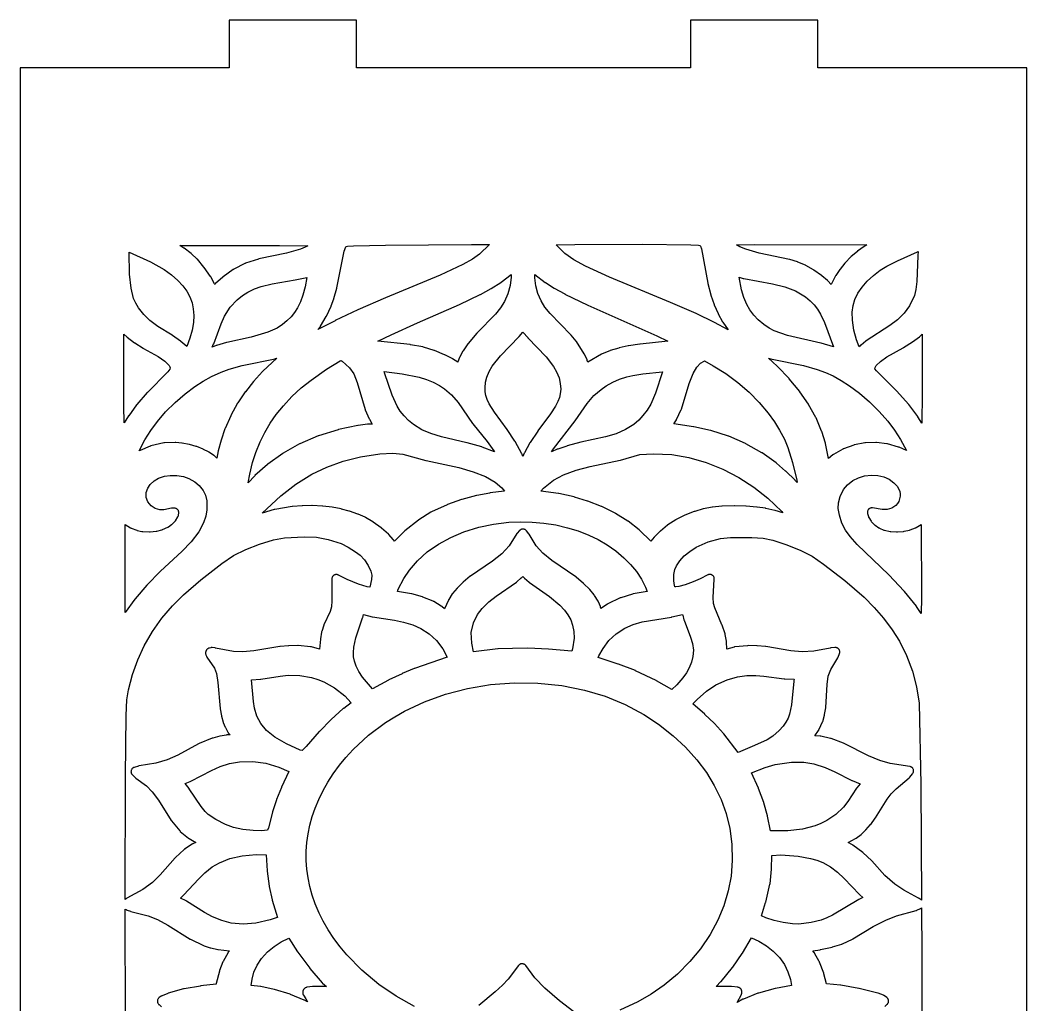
# Model space of a CAD drawing. Header units: millimetres. Extents: x 10 to 410, y 18 to 283.
# Drawn here: x 148 to 211.3, y 85.1 to 147 of the extents above; entities that cross this region are included whole.
import ezdxf

# ---------------------------------------------------------------- set-up
doc = ezdxf.new("R2010")
doc.units = ezdxf.units.MM
doc.layers.add('CUT', color=1, linetype='Continuous')

msp = doc.modelspace()

# ---------------------------------------------------------------- linework, layer by layer
at = {"layer": 'CUT'}
for points in [[(198.134, 147), (190.134, 147), (190.134, 144), (169.134, 144), (169.134, 147), (161.134, 147), (161.134, 144), (148, 144), (148, 24), (161.134, 24), (161.134, 21), (169.134, 21), (169.134, 24), (190.134, 24), (190.134, 21), (198.134, 21), (198.134, 24), (211.268, 24), (211.268, 144), (198.134, 144)], [(176.879, 132.31), (176.425, 131.989), (175.823, 131.648), (174.407, 130.99), (170.958, 129.553), (170.954, 129.551), (169.221, 128.798), (169.214, 128.794), (167.799, 128.127), (167.788, 128.122), (166.718, 127.561), (166.866, 127.767), (166.879, 127.787), (167.235, 128.387), (167.247, 128.409), (167.544, 129.031), (167.555, 129.055), (167.716, 129.493), (167.724, 129.518), (167.894, 130.166), (167.897, 130.18), (168.374, 132.484), (168.466, 132.756), (168.482, 132.774), (168.569, 132.797), (168.953, 132.828), (170.965, 132.873), (176.364, 132.916), (177.505, 132.904)], [(192.163, 128.032), (192.489, 127.553), (192.494, 127.546), (191.647, 128.004), (191.636, 128.009), (190.493, 128.565), (190.482, 128.57), (188.872, 129.273), (188.868, 129.275), (185.048, 130.866), (183.534, 131.554), (182.804, 131.955), (182.241, 132.351), (181.679, 132.877), (182.866, 132.903), (187.11, 132.921), (190.157, 132.887), (190.641, 132.863), (190.719, 132.84), (190.76, 132.803), (190.82, 132.643), (191.216, 130.481), (191.221, 130.461), (191.405, 129.752), (191.411, 129.732), (191.613, 129.14), (191.622, 129.118), (191.86, 128.578), (191.871, 128.555), (192.15, 128.053)], [(197.354, 131.605), (196.884, 131.804), (196.858, 131.813), (196.371, 131.964), (196.345, 131.971), (194.437, 132.37), (193.599, 132.608), (193.233, 132.759), (193.027, 132.877), (194.169, 132.898), (201.209, 132.885), (201.076, 132.808), (201.051, 132.792), (200.633, 132.492), (200.615, 132.477), (200.234, 132.153), (200.215, 132.135), (199.841, 131.753), (199.824, 131.733), (199.528, 131.365), (199.512, 131.343), (199.26, 130.959), (199.245, 130.933), (198.968, 130.396), (198.754, 130.619), (198.736, 130.637), (198.386, 130.94), (198.366, 130.956), (197.884, 131.304), (197.858, 131.32), (197.384, 131.59)], [(158.665, 129.618), (158.806, 129.234), (158.884, 128.872), (158.917, 128.449), (158.893, 128.001), (158.81, 127.527), (158.667, 127.025), (158.466, 126.499), (158.106, 126.819), (158.082, 126.838), (157.567, 127.201), (157.55, 127.212), (156.652, 127.754), (156.143, 128.139), (155.766, 128.507), (155.44, 128.934), (155.264, 129.232), (155.132, 129.525), (154.968, 130.159), (154.883, 131.047), (154.842, 132.431), (156.195, 131.813), (157.058, 131.331), (157.514, 130.998), (157.918, 130.647), (158.234, 130.305), (158.466, 129.985)], [(158.034, 132.844), (164.294, 132.838), (166.078, 132.815), (165.921, 132.731), (165.61, 132.607), (164.737, 132.365), (163.005, 132.001), (162.976, 131.994), (162.163, 131.729), (162.142, 131.721), (162.122, 131.712), (161.425, 131.355), (161.405, 131.344), (161.387, 131.331), (160.761, 130.87), (160.742, 130.855), (160.284, 130.452), (160.266, 130.435), (160.235, 130.403), (160.232, 130.41), (160.221, 130.433), (159.979, 130.868), (159.964, 130.892), (159.569, 131.464), (159.554, 131.484), (159.137, 131.985), (159.109, 132.013), (158.772, 132.319), (158.753, 132.334), (158.31, 132.67), (158.289, 132.684)], [(203.555, 128.587), (203.128, 128.177), (202.647, 127.817), (201.165, 126.848), (201.144, 126.833), (200.845, 126.594), (200.823, 126.575), (200.731, 126.485), (200.561, 126.91), (200.397, 127.532), (200.31, 128.16), (200.298, 128.658), (200.346, 129.086), (200.457, 129.452), (200.649, 129.842), (200.913, 130.233), (201.242, 130.614), (201.626, 130.971), (202.057, 131.295), (202.466, 131.542), (203.131, 131.874), (204.392, 132.457), (204.434, 132.473), (204.411, 132.213), (204.411, 132.199), (204.348, 130.589), (204.296, 130.073), (204.201, 129.696), (203.897, 129.057)], [(178.209, 130.523), (178.232, 130.539), (178.857, 131.03), (178.856, 130.855), (178.792, 130.327), (178.647, 129.8), (178.433, 129.332), (178.187, 128.939), (177.874, 128.54), (176.722, 127.35), (176.709, 127.336), (176.156, 126.682), (176.14, 126.661), (175.837, 126.229), (175.822, 126.204), (175.629, 125.856), (175.612, 125.819), (175.51, 125.548), (175.503, 125.527), (175.176, 125.734), (175.153, 125.748), (174.7, 125.977), (174.679, 125.987), (174.037, 126.248), (174.016, 126.256), (173.35, 126.465), (173.316, 126.473), (172.529, 126.616), (172.508, 126.619), (170.474, 126.829), (171.31, 127.24), (172.969, 127.99), (175.61, 129.132), (175.62, 129.137), (176.909, 129.759), (176.923, 129.766), (177.592, 130.135), (177.606, 130.143)], [(180.984, 128.971), (180.74, 129.362), (180.532, 129.83), (180.404, 130.322), (180.35, 130.819), (180.348, 131.03), (180.989, 130.528), (181.012, 130.512), (181.556, 130.17), (181.57, 130.162), (182.229, 129.799), (182.242, 129.792), (183.677, 129.101), (183.685, 129.098), (188.012, 127.177), (188.71, 126.835), (186.957, 126.649), (186.944, 126.647), (186.227, 126.536), (186.21, 126.533), (185.646, 126.41), (185.624, 126.404), (185.085, 126.24), (185.059, 126.231), (184.574, 126.03), (184.541, 126.013), (183.674, 125.512), (183.64, 125.623), (183.626, 125.659), (183.459, 126.016), (183.442, 126.048), (182.959, 126.806), (182.938, 126.835), (182.627, 127.21), (182.612, 127.227), (181.3, 128.571)], [(162.738, 130.118), (163.155, 130.269), (163.835, 130.439), (165.279, 130.681), (165.288, 130.682), (166.025, 130.831), (165.911, 130.245), (165.765, 129.717), (165.61, 129.299), (165.43, 128.931), (165.245, 128.638), (165.034, 128.373), (164.762, 128.103), (164.482, 127.878), (164.146, 127.655), (163.56, 127.391), (162.516, 127.081), (160.983, 126.749), (160.962, 126.744), (160.346, 126.559), (160.33, 126.554), (160.072, 126.459), (160.159, 126.666), (160.163, 126.677), (160.626, 127.924), (160.845, 128.408), (161.2, 128.972), (161.632, 129.431), (161.968, 129.696), (162.313, 129.912)], [(197.891, 129.121), (198.1, 128.855), (198.306, 128.524), (198.544, 128.013), (199.106, 126.47), (198.343, 126.703), (198.325, 126.708), (196.22, 127.198), (195.392, 127.494), (195.069, 127.663), (194.733, 127.886), (194.391, 128.168), (194.101, 128.47), (193.855, 128.805), (193.663, 129.144), (193.483, 129.57), (193.334, 130.054), (193.182, 130.85), (193.446, 130.772), (193.477, 130.764), (195.274, 130.447), (196.062, 130.257), (196.734, 129.994), (197.358, 129.611), (197.655, 129.364)], [(154.733, 127.081), (155.195, 126.74), (155.21, 126.73), (155.737, 126.393), (155.75, 126.385), (156.673, 125.864), (157.104, 125.571), (157.375, 125.298), (157.413, 125.224), (157.427, 125.153), (157.409, 125.086), (157.279, 124.913), (155.994, 123.622), (155.981, 123.607), (155.33, 122.855), (155.314, 122.835), (154.824, 122.151), (154.814, 122.137), (154.543, 121.706), (154.521, 122.778), (154.517, 127.268), (154.716, 127.095)], [(179.899, 127.056), (179.909, 127.044), (181.051, 125.855), (181.52, 125.244), (181.717, 124.9), (181.865, 124.536), (181.947, 124.181), (181.971, 123.814), (181.948, 123.535), (181.892, 123.294), (181.793, 123.036), (181.642, 122.748), (181.334, 122.273), (180.534, 121.198), (180.526, 121.187), (180.053, 120.48), (180.04, 120.459), (179.69, 119.822), (179.675, 119.791), (179.595, 119.589), (179.549, 119.715), (179.541, 119.735), (179.531, 119.754), (179.106, 120.53), (179.094, 120.55), (178.613, 121.279), (178.604, 121.291), (177.805, 122.373), (177.476, 122.906), (177.351, 123.174), (177.271, 123.419), (177.229, 123.655), (177.219, 123.899), (177.25, 124.258), (177.326, 124.569), (177.474, 124.922), (177.67, 125.257), (178.18, 125.908), (179.355, 127.122), (179.366, 127.134), (179.6, 127.405), (179.6, 127.406), (179.615, 127.387)], [(203.083, 123.715), (201.812, 124.97), (201.711, 125.097), (201.737, 125.179), (201.804, 125.303), (202.064, 125.569), (202.464, 125.842), (203.495, 126.422), (203.509, 126.43), (204.075, 126.79), (204.09, 126.801), (204.519, 127.117), (204.538, 127.132), (204.69, 127.266), (204.689, 123.525), (204.667, 121.694), (204.42, 122.08), (204.409, 122.097), (203.844, 122.854), (203.829, 122.873), (203.096, 123.701)], [(164.142, 125.768), (163.255, 124.944), (163.239, 124.928), (162.675, 124.313), (162.662, 124.298), (162.159, 123.664), (162.146, 123.646), (161.678, 122.953), (161.666, 122.932), (161.243, 122.172), (161.232, 122.15), (160.88, 121.358), (160.87, 121.333), (160.632, 120.628), (160.627, 120.611), (160.451, 119.956), (160.447, 119.939), (160.356, 119.491), (160.186, 119.649), (160.168, 119.664), (160.149, 119.678), (159.869, 119.862), (159.843, 119.877), (159.522, 120.041), (159.498, 120.052), (159.096, 120.211), (159.071, 120.219), (158.646, 120.343), (158.621, 120.349), (158.186, 120.434), (158.161, 120.438), (157.784, 120.477), (157.744, 120.478), (157.075, 120.449), (157.049, 120.447), (157.023, 120.442), (156.218, 120.255), (156.196, 120.249), (156.175, 120.241), (155.536, 119.978), (155.502, 119.961), (155.488, 119.953), (155.846, 120.642), (156.212, 121.225), (156.635, 121.797), (157.142, 122.388), (157.733, 122.981), (158.366, 123.529), (158.989, 123.992), (159.506, 124.323), (160.028, 124.61), (160.635, 124.891), (161.133, 125.079), (161.948, 125.302), (164.019, 125.735), (164.035, 125.739)], [(166.749, 120.894), (166.721, 120.884), (165.585, 120.396), (165.559, 120.383), (164.53, 119.805), (164.504, 119.788), (163.565, 119.114), (163.541, 119.096), (162.756, 118.393), (162.74, 118.378), (162.322, 117.941), (162.426, 118.49), (162.608, 119.208), (162.82, 119.852), (163.09, 120.513), (163.385, 121.106), (163.721, 121.676), (164.098, 122.224), (164.548, 122.784), (165.079, 123.354), (165.667, 123.899), (166.28, 124.395), (167.257, 125.078), (168.113, 125.599), (168.166, 125.618), (168.236, 125.578), (168.691, 125.16), (168.972, 124.79), (169.178, 124.233), (169.681, 122.546), (169.693, 122.513), (169.94, 121.956), (169.952, 121.932), (170.124, 121.626), (169.855, 121.615), (169.833, 121.613), (169.242, 121.541), (169.218, 121.537), (168.003, 121.281), (167.978, 121.275)], [(189.239, 121.887), (189.252, 121.912), (189.54, 122.54), (189.553, 122.573), (190.052, 124.171), (190.295, 124.814), (190.517, 125.207), (190.754, 125.449), (190.981, 125.59), (191.002, 125.591), (191.563, 125.292), (192.345, 124.796), (193.112, 124.231), (193.813, 123.628), (194.447, 122.991), (195.011, 122.323), (195.403, 121.776), (195.727, 121.252), (196.028, 120.675), (196.246, 120.159), (196.538, 119.223), (196.809, 118.105), (196.835, 117.958), (196.714, 118.086), (196.704, 118.095), (196.113, 118.661), (196.103, 118.669), (195.527, 119.172), (195.505, 119.189), (194.632, 119.813), (194.607, 119.829), (193.616, 120.391), (193.59, 120.404), (192.539, 120.862), (192.512, 120.872), (191.406, 121.224), (191.381, 121.231), (190.331, 121.457), (190.312, 121.461), (189.091, 121.636)], [(202.502, 120.384), (202.481, 120.389), (202.461, 120.393), (201.814, 120.477), (201.791, 120.479), (201.768, 120.479), (201.123, 120.456), (201.101, 120.454), (201.078, 120.45), (200.433, 120.32), (200.412, 120.315), (200.391, 120.309), (199.749, 120.072), (199.728, 120.064), (199.708, 120.054), (199.126, 119.727), (199.103, 119.713), (199.083, 119.697), (198.803, 119.461), (198.611, 120.409), (198.604, 120.436), (198.381, 121.162), (198.371, 121.189), (198.018, 122.02), (198.005, 122.047), (197.551, 122.865), (197.537, 122.887), (197.007, 123.656), (196.993, 123.675), (196.334, 124.476), (196.32, 124.492), (195.593, 125.25), (195.582, 125.262), (195.036, 125.77), (195.247, 125.715), (195.261, 125.712), (197.227, 125.304), (198.091, 125.064), (198.608, 124.873), (199.088, 124.65), (199.604, 124.363), (200.119, 124.031), (200.743, 123.567), (201.38, 123.019), (201.979, 122.428), (202.526, 121.805), (202.953, 121.24), (203.325, 120.665), (203.696, 119.969), (203.242, 120.169), (203.206, 120.182)], [(177.046, 120.181), (177.022, 120.19), (176.091, 120.455), (176.076, 120.458), (174.478, 120.823), (173.809, 121.028), (173.238, 121.277), (172.717, 121.605), (172.402, 121.863), (172.126, 122.139), (171.886, 122.446), (171.695, 122.756), (171.377, 123.449), (170.903, 124.84), (170.897, 124.856), (170.87, 124.923), (172.011, 124.775), (173.067, 124.571), (173.536, 124.429), (173.962, 124.258), (174.348, 124.056), (174.661, 123.849), (175.113, 123.46), (175.523, 122.99), (176.437, 121.657), (176.45, 121.64), (177.348, 120.526), (177.774, 119.953), (177.818, 119.884)], [(188.359, 124.908), (187.933, 123.576), (187.628, 122.878), (187.401, 122.501), (187.14, 122.158), (186.879, 121.882), (186.559, 121.609), (186.049, 121.282), (185.466, 121.023), (184.792, 120.835), (183.245, 120.486), (183.235, 120.483), (182.37, 120.255), (182.353, 120.249), (181.782, 120.058), (181.754, 120.046), (181.403, 119.884), (181.527, 120.069), (182.874, 121.823), (182.882, 121.834), (183.63, 122.915), (184.06, 123.413), (184.506, 123.805), (184.838, 124.036), (185.238, 124.26), (185.668, 124.447), (186.128, 124.596), (186.512, 124.685), (187.133, 124.778)], [(171.415, 119.796), (172.046, 119.731), (173.5, 119.337), (173.515, 119.333), (175.576, 118.898), (176.478, 118.639), (177.249, 118.332), (177.848, 117.985), (178.279, 117.618), (178.444, 117.415), (177.528, 117.3), (177.51, 117.297), (176.698, 117.141), (176.678, 117.137), (175.758, 116.891), (175.738, 116.884), (174.854, 116.575), (174.829, 116.565), (173.846, 116.114), (173.814, 116.096), (173.056, 115.618), (173.03, 115.6), (172.175, 114.914), (172.151, 114.893), (171.533, 114.269), (171.472, 114.353), (171.453, 114.376), (171.172, 114.688), (171.147, 114.712), (170.709, 115.091), (170.69, 115.107), (170.185, 115.471), (170.164, 115.485), (169.706, 115.757), (169.678, 115.772), (169.242, 115.969), (169.219, 115.978), (168.708, 116.156), (168.688, 116.162), (168.199, 116.292), (168.18, 116.296), (167.62, 116.403), (167.601, 116.406), (167.023, 116.475), (167.004, 116.477), (166.358, 116.509), (166.339, 116.51), (165.738, 116.5), (165.72, 116.499), (165.116, 116.451), (165.091, 116.448), (163.999, 116.264), (163.968, 116.257), (163.208, 116.036), (164.381, 117.122), (165.334, 117.853), (166.33, 118.473), (167.267, 118.927), (168.297, 119.3), (169.395, 119.574), (170.61, 119.76)], [(188.693, 115.274), (188.24, 114.912), (188.218, 114.892), (187.875, 114.551), (187.856, 114.531), (187.638, 114.267), (186.923, 114.971), (186.897, 114.993), (186.21, 115.523), (186.186, 115.54), (185.414, 116.016), (185.391, 116.029), (184.548, 116.446), (184.526, 116.455), (183.68, 116.787), (183.66, 116.794), (182.831, 117.047), (182.809, 117.053), (181.853, 117.261), (181.833, 117.264), (180.726, 117.418), (180.901, 117.599), (181.522, 118.097), (182.143, 118.43), (182.946, 118.73), (183.826, 118.963), (185.712, 119.362), (185.731, 119.367), (186.944, 119.715), (187.786, 119.756), (188.964, 119.713), (190.018, 119.521), (191.117, 119.206), (192.166, 118.793), (193.161, 118.282), (194.103, 117.674), (194.992, 116.97), (195.862, 116.13), (195.928, 116.057), (195.452, 116.204), (195.429, 116.21), (194.864, 116.333), (194.846, 116.337), (194.319, 116.416), (194.3, 116.418), (193.632, 116.474), (193.615, 116.474), (192.89, 116.49), (192.876, 116.49), (192.121, 116.468), (192.102, 116.467), (191.511, 116.409), (191.486, 116.405), (190.948, 116.302), (190.921, 116.296), (190.391, 116.14), (190.369, 116.133), (189.767, 115.9), (189.739, 115.888), (189.236, 115.629), (189.211, 115.614), (188.715, 115.29)], [(157.432, 118.408), (157.848, 118.405), (158.262, 118.333), (158.612, 118.21), (158.97, 118.01), (159.244, 117.777), (159.499, 117.459), (159.652, 117.155), (159.727, 116.797), (159.737, 116.247), (159.67, 115.837), (159.524, 115.418), (159.221, 114.868), (158.739, 114.238), (158.169, 113.635), (156.819, 112.385), (156.81, 112.376), (155.977, 111.533), (155.963, 111.519), (155.222, 110.654), (155.207, 110.634), (154.608, 109.795), (154.608, 115.312), (154.945, 115.114), (154.965, 115.103), (154.987, 115.093), (155.324, 114.964), (155.344, 114.957), (155.364, 114.952), (155.658, 114.888), (155.68, 114.884), (155.702, 114.882), (156.121, 114.857), (156.162, 114.857), (156.551, 114.892), (156.574, 114.894), (156.597, 114.899), (156.907, 114.98), (156.931, 114.987), (156.955, 114.997), (157.278, 115.147), (157.3, 115.159), (157.322, 115.173), (157.519, 115.313), (157.538, 115.327), (157.555, 115.344), (157.718, 115.508), (157.738, 115.53), (157.755, 115.555), (157.917, 115.81), (157.929, 115.831), (157.94, 115.854), (157.948, 115.877), (157.955, 115.902), (157.959, 115.926), (157.971, 116.03), (157.973, 116.057), (157.972, 116.085), (157.969, 116.113), (157.962, 116.14), (157.953, 116.166), (157.942, 116.191), (157.928, 116.216), (157.912, 116.238), (157.893, 116.259), (157.873, 116.278), (157.851, 116.295), (157.827, 116.309), (157.802, 116.321), (157.776, 116.331), (157.749, 116.338), (157.721, 116.342), (157.611, 116.353), (157.582, 116.354), (157.552, 116.352), (157.523, 116.348), (157.036, 116.241), (156.778, 116.247), (156.486, 116.33), (156.225, 116.498), (156.021, 116.753), (155.925, 117.023), (155.925, 117.321), (156.021, 117.605), (156.175, 117.831), (156.416, 118.053), (156.704, 118.223), (157.075, 118.352)], [(199.998, 117.811), (200.334, 118.077), (200.684, 118.256), (201.064, 118.373), (201.502, 118.427), (201.895, 118.407), (202.272, 118.32), (202.616, 118.166), (202.916, 117.947), (203.132, 117.698), (203.276, 117.389), (203.302, 117.256), (203.304, 117.093), (203.22, 116.775), (203.142, 116.64), (203.037, 116.519), (202.792, 116.35), (202.484, 116.261), (202.167, 116.261), (201.568, 116.359), (201.542, 116.363), (201.515, 116.363), (201.488, 116.361), (201.462, 116.356), (201.436, 116.349), (201.411, 116.34), (201.387, 116.328), (201.364, 116.314), (201.343, 116.297), (201.323, 116.279), (201.305, 116.259), (201.289, 116.237), (201.275, 116.214), (201.264, 116.19), (201.255, 116.165), (201.248, 116.139), (201.244, 116.112), (201.243, 116.085), (201.244, 116.059), (201.248, 116.032), (201.254, 116.006), (201.305, 115.828), (201.313, 115.803), (201.324, 115.78), (201.336, 115.757), (201.482, 115.524), (201.5, 115.498), (201.52, 115.475), (201.686, 115.307), (201.706, 115.288), (201.729, 115.272), (201.962, 115.114), (201.985, 115.101), (202.009, 115.089), (202.279, 114.974), (202.302, 114.965), (202.326, 114.958), (202.669, 114.879), (202.692, 114.875), (202.716, 114.872), (203.085, 114.85), (203.107, 114.85), (203.128, 114.851), (203.513, 114.887), (203.551, 114.893), (203.89, 114.973), (203.925, 114.984), (204.259, 115.11), (204.281, 115.119), (204.302, 115.131), (204.615, 115.315), (204.642, 110.724), (204.633, 109.737), (204.341, 110.173), (204.326, 110.194), (203.574, 111.12), (203.56, 111.136), (202.599, 112.152), (202.59, 112.161), (200.608, 114.071), (200.161, 114.573), (199.873, 114.972), (199.647, 115.405), (199.485, 115.898), (199.41, 116.323), (199.421, 116.69), (199.532, 117.089), (199.752, 117.51)], [(184.1, 110.871), (184.077, 110.903), (183.801, 111.239), (183.781, 111.261), (183.432, 111.604), (183.414, 111.62), (182.942, 112.009), (182.922, 112.024), (181.423, 113.05), (180.847, 113.513), (180.423, 113.981), (179.982, 114.708), (179.963, 114.736), (179.813, 114.926), (179.795, 114.947), (179.775, 114.966), (179.753, 114.983), (179.73, 114.997), (179.705, 115.01), (179.679, 115.019), (179.653, 115.026), (179.626, 115.031), (179.599, 115.033), (179.571, 115.032), (179.544, 115.029), (179.517, 115.023), (179.491, 115.014), (179.466, 115.003), (179.442, 114.989), (179.42, 114.973), (179.399, 114.955), (179.38, 114.935), (179.244, 114.775), (179.222, 114.746), (178.728, 113.99), (178.265, 113.485), (177.688, 113.018), (176.304, 112.081), (176.283, 112.065), (175.835, 111.696), (175.817, 111.679), (175.476, 111.345), (175.457, 111.324), (175.177, 110.987), (175.158, 110.961), (174.935, 110.619), (174.923, 110.598), (174.913, 110.577), (174.677, 110.025), (174.494, 110.169), (174.466, 110.188), (173.992, 110.476), (173.974, 110.486), (173.954, 110.495), (173.318, 110.759), (173.286, 110.77), (172.618, 110.956), (172.593, 110.962), (171.712, 111.121), (171.763, 111.256), (172.11, 111.922), (172.465, 112.456), (172.969, 113.042), (173.587, 113.599), (174.286, 114.091), (175.058, 114.514), (175.891, 114.866), (176.821, 115.156), (177.749, 115.351), (178.709, 115.465), (179.44, 115.495), (180.179, 115.477), (180.92, 115.409), (181.66, 115.29), (182.394, 115.12), (183.068, 114.913), (183.734, 114.657), (184.329, 114.373), (184.886, 114.05), (185.442, 113.661), (185.947, 113.234), (186.366, 112.809), (186.734, 112.358), (187.047, 111.885), (187.303, 111.394), (187.408, 111.122), (186.518, 110.962), (186.483, 110.953), (185.742, 110.719), (185.706, 110.704), (184.944, 110.34), (184.924, 110.33), (184.905, 110.318), (184.501, 110.036), (184.475, 110.133), (184.464, 110.166), (184.342, 110.466), (184.333, 110.486), (184.322, 110.506)], [(166.868, 108.117), (166.824, 107.483), (166.305, 107.627), (166.281, 107.632), (166.257, 107.636), (165.477, 107.712), (165.446, 107.713), (164.893, 107.705), (164.874, 107.704), (164.343, 107.659), (164.32, 107.656), (162.68, 107.38), (162.003, 107.319), (161.411, 107.346), (160.286, 107.563), (160.26, 107.566), (160.062, 107.586), (160.033, 107.588), (160.004, 107.586), (159.976, 107.581), (159.894, 107.563), (159.868, 107.556), (159.842, 107.547), (159.818, 107.535), (159.795, 107.521), (159.773, 107.504), (159.754, 107.486), (159.735, 107.466), (159.719, 107.444), (159.706, 107.421), (159.694, 107.396), (159.674, 107.346), (159.665, 107.321), (159.658, 107.294), (159.654, 107.268), (159.653, 107.241), (159.654, 107.214), (159.658, 107.187), (159.664, 107.161), (159.673, 107.136), (159.707, 107.051), (159.72, 107.023), (159.736, 106.996), (160.213, 106.3), (160.342, 105.953), (160.433, 105.397), (160.568, 103.762), (160.571, 103.737), (160.647, 103.301), (160.653, 103.275), (160.754, 102.907), (160.765, 102.876), (160.879, 102.594), (160.896, 102.56), (161.056, 102.281), (161.069, 102.26), (161.084, 102.241), (161.195, 102.109), (160.987, 102.1), (160.95, 102.096), (160.569, 102.027), (160.545, 102.022), (160.101, 101.9), (160.071, 101.891), (159.245, 101.562), (159.216, 101.548), (157.901, 100.836), (157.232, 100.543), (156.538, 100.332), (155.474, 100.162), (155.451, 100.157), (155.429, 100.151), (155.158, 100.06), (155.133, 100.05), (155.108, 100.037), (155.085, 100.023), (155.064, 100.006), (155.044, 99.987), (155.026, 99.966), (155.01, 99.944), (154.997, 99.92), (154.986, 99.895), (154.977, 99.869), (154.971, 99.842), (154.968, 99.815), (154.967, 99.788), (154.969, 99.761), (154.974, 99.733), (154.981, 99.707), (154.991, 99.682), (155.003, 99.657), (155.018, 99.634), (155.035, 99.612), (155.053, 99.592), (155.246, 99.407), (155.277, 99.381), (155.934, 98.912), (156.303, 98.538), (156.701, 97.999), (157.496, 96.733), (157.518, 96.703), (158.03, 96.083), (158.048, 96.064), (158.067, 96.046), (158.585, 95.618), (158.605, 95.603), (158.626, 95.59), (159.045, 95.354), (158.851, 95.263), (158.833, 95.253), (158.815, 95.242), (158.337, 94.923), (158.32, 94.911), (158.304, 94.897), (157.762, 94.401), (157.741, 94.381), (156.806, 93.325), (156.309, 92.84), (155.707, 92.392), (154.715, 91.847), (154.689, 91.831), (154.665, 91.812), (154.611, 91.765), (154.621, 99.513), (154.664, 103.321), (154.713, 104.316), (154.818, 104.946), (155.06, 105.891), (155.39, 106.811), (155.804, 107.705), (156.327, 108.606), (156.909, 109.431), (157.571, 110.217), (158.259, 110.91), (159.351, 111.844), (160.666, 112.876), (161.415, 113.37), (162.192, 113.758), (163.05, 114.095), (163.931, 114.355), (164.617, 114.48), (165.847, 114.54), (166.615, 114.523), (167.366, 114.374), (168.17, 114.121), (168.612, 113.906), (169.081, 113.613), (169.365, 113.384), (169.635, 113.1), (169.87, 112.755), (170.036, 112.382), (170.096, 112.13), (170.079, 111.858), (169.977, 111.38), (169.802, 111.406), (169.275, 111.57), (168.554, 111.861), (168.004, 112.148), (167.979, 112.16), (167.953, 112.169), (167.926, 112.175), (167.899, 112.179), (167.872, 112.18), (167.845, 112.178), (167.818, 112.174), (167.791, 112.167), (167.765, 112.158), (167.741, 112.146), (167.717, 112.132), (167.696, 112.115), (167.675, 112.097), (167.657, 112.077), (167.641, 112.055), (167.627, 112.031), (167.615, 112.006), (167.606, 111.981), (167.599, 111.954), (167.595, 111.927), (167.594, 111.9), (167.595, 110.521), (167.567, 110.141), (167.486, 109.854), (167.095, 109.015), (167.083, 108.988), (166.95, 108.599), (166.943, 108.577), (166.939, 108.554), (166.871, 108.143)], [(194.695, 114.457), (195.293, 114.331), (196.117, 114.073), (197.014, 113.708), (197.775, 113.322), (198.49, 112.835), (199.823, 111.796), (201.043, 110.748), (201.681, 110.117), (202.266, 109.446), (202.809, 108.714), (203.255, 107.997), (203.708, 107.093), (204.079, 106.11), (204.338, 105.128), (204.502, 104.094), (204.595, 98.992), (204.641, 91.717), (204.637, 91.721), (204.618, 91.738), (204.494, 91.832), (204.476, 91.845), (204.456, 91.856), (203.53, 92.352), (202.967, 92.733), (202.341, 93.282), (201.517, 94.192), (201.501, 94.208), (200.975, 94.702), (200.95, 94.723), (200.34, 95.177), (200.322, 95.189), (200.304, 95.2), (200.039, 95.339), (200.503, 95.602), (200.535, 95.623), (200.845, 95.859), (200.866, 95.878), (201.13, 96.125), (201.148, 96.143), (201.437, 96.468), (201.452, 96.486), (201.738, 96.866), (201.751, 96.886), (202.493, 98.067), (202.735, 98.401), (203.046, 98.721), (203.871, 99.411), (203.891, 99.43), (203.909, 99.45), (204.086, 99.669), (204.102, 99.692), (204.116, 99.716), (204.128, 99.741), (204.137, 99.768), (204.143, 99.795), (204.147, 99.822), (204.148, 99.85), (204.146, 99.878), (204.141, 99.906), (204.134, 99.933), (204.124, 99.959), (204.111, 99.984), (204.096, 100.007), (204.079, 100.029), (204.059, 100.049), (204.038, 100.067), (204.015, 100.083), (203.991, 100.096), (203.965, 100.107), (203.938, 100.116), (203.911, 100.121), (202.687, 100.313), (202.023, 100.493), (201.325, 100.785), (199.779, 101.565), (199.752, 101.577), (198.969, 101.874), (198.931, 101.886), (198.327, 102.022), (198.288, 102.028), (197.943, 102.055), (198.175, 102.387), (198.189, 102.409), (198.201, 102.432), (198.447, 102.976), (198.456, 102.998), (198.463, 103.02), (198.55, 103.351), (198.556, 103.379), (198.624, 103.804), (198.627, 103.832), (198.71, 105.28), (198.791, 105.802), (198.939, 106.206), (199.386, 106.95), (199.397, 106.97), (199.406, 106.992), (199.492, 107.209), (199.501, 107.235), (199.507, 107.262), (199.511, 107.288), (199.512, 107.316), (199.51, 107.343), (199.506, 107.37), (199.499, 107.396), (199.489, 107.422), (199.477, 107.446), (199.463, 107.469), (199.447, 107.491), (199.429, 107.511), (199.408, 107.529), (199.386, 107.545), (199.363, 107.559), (199.338, 107.571), (199.313, 107.58), (199.286, 107.587), (199.26, 107.59), (199.232, 107.592), (199.205, 107.591), (198.944, 107.566), (198.916, 107.562), (197.87, 107.354), (197.153, 107.317), (196.425, 107.381), (194.867, 107.654), (194.842, 107.657), (194.317, 107.701), (194.298, 107.702), (193.744, 107.71), (193.713, 107.709), (192.922, 107.632), (192.899, 107.629), (192.877, 107.624), (192.412, 107.5), (192.397, 107.951), (192.393, 107.992), (192.315, 108.42), (192.31, 108.441), (192.304, 108.462), (192.115, 109.005), (192.108, 109.023), (191.656, 110.084), (191.579, 110.356), (191.562, 110.73), (191.625, 111.892), (191.625, 111.919), (191.623, 111.945), (191.618, 111.972), (191.611, 111.998), (191.601, 112.023), (191.588, 112.047), (191.574, 112.069), (191.557, 112.09), (191.538, 112.11), (191.518, 112.127), (191.496, 112.143), (191.473, 112.156), (191.448, 112.167), (191.423, 112.176), (191.397, 112.182), (191.37, 112.186), (191.343, 112.187), (191.316, 112.185), (191.29, 112.181), (191.264, 112.175), (191.238, 112.166), (191.214, 112.154), (190.736, 111.899), (190.302, 111.709), (189.802, 111.529), (189.399, 111.422), (189.206, 111.405), (189.145, 111.415), (189.119, 111.487), (189.072, 111.786), (189.081, 112.179), (189.14, 112.49), (189.244, 112.733), (189.452, 113.042), (189.736, 113.344), (190.087, 113.63), (190.492, 113.887), (191.247, 114.231), (192.006, 114.441), (192.645, 114.501), (193.993, 114.505)], [(176.753, 109.657), (177.043, 110.046), (177.464, 110.464), (177.916, 110.819), (179.187, 111.701), (179.211, 111.719), (179.496, 111.965), (179.511, 111.979), (179.525, 111.994), (179.585, 112.062), (179.673, 111.966), (179.7, 111.94), (179.99, 111.696), (180.009, 111.682), (181.275, 110.792), (181.917, 110.251), (182.215, 109.93), (182.426, 109.646), (182.602, 109.329), (182.722, 109.007), (182.8, 108.593), (182.811, 108.178), (182.723, 107.508), (182.677, 107.354), (181.209, 107.492), (181.195, 107.493), (179.916, 107.545), (179.903, 107.546), (178.945, 107.542), (178.934, 107.542), (178.036, 107.504), (178.016, 107.502), (176.483, 107.331), (176.378, 107.873), (176.346, 108.541), (176.497, 109.134)], [(174.844, 106.98), (172.781, 106.273), (172.764, 106.266), (172.013, 105.954), (172.002, 105.949), (171.169, 105.558), (171.155, 105.551), (170.136, 104.997), (169.513, 105.724), (169.281, 106.079), (169.111, 106.425), (169.01, 106.73), (168.959, 107.002), (168.943, 107.283), (168.966, 107.615), (169.093, 108.197), (169.519, 109.454), (169.527, 109.482), (169.569, 109.666), (170.114, 109.531), (170.137, 109.526), (171.533, 109.306), (172.088, 109.191), (172.673, 109.016), (173.176, 108.798), (173.714, 108.457), (174.167, 108.034), (174.555, 107.512)], [(186.009, 108.807), (186.52, 109.03), (187.098, 109.202), (188.94, 109.509), (188.96, 109.513), (189.631, 109.676), (189.632, 109.662), (189.639, 109.626), (189.717, 109.336), (189.725, 109.31), (190.122, 108.251), (190.246, 107.849), (190.31, 107.433), (190.275, 107.026), (190.182, 106.668), (190.049, 106.327), (189.872, 106.001), (189.645, 105.679), (189.272, 105.258), (188.954, 104.959), (188.948, 104.957), (187.999, 105.509), (187.978, 105.52), (186.682, 106.132), (186.663, 106.14), (185.603, 106.55), (185.59, 106.555), (184.323, 106.976), (184.359, 107.066), (184.631, 107.539), (184.991, 108.024), (185.453, 108.456)], [(163.118, 105.615), (164.341, 105.804), (164.841, 105.849), (165.569, 105.833), (166.31, 105.707), (166.701, 105.59), (167.078, 105.44), (167.766, 105.056), (168.396, 104.552), (168.802, 104.116), (168.333, 103.771), (168.311, 103.754), (167.557, 103.078), (167.545, 103.067), (166.813, 102.325), (166.802, 102.314), (165.985, 101.385), (165.72, 101.115), (165.591, 101.153), (164.736, 101.542), (164.001, 101.956), (163.483, 102.385), (163.117, 102.825), (162.878, 103.274), (162.722, 103.794), (162.659, 104.205), (162.541, 105.559), (163.102, 105.613)], [(196.025, 105.624), (196.054, 105.621), (196.64, 105.599), (196.622, 105.52), (196.617, 105.488), (196.468, 103.997), (196.356, 103.408), (196.262, 103.153), (196.129, 102.912), (195.95, 102.661), (195.702, 102.38), (195.312, 102.035), (194.943, 101.799), (194.161, 101.429), (193.135, 101.004), (192.221, 102.181), (192.206, 102.199), (191.627, 102.827), (191.614, 102.84), (191.038, 103.389), (191.029, 103.397), (190.28, 104.05), (190.538, 104.322), (191.133, 104.851), (191.731, 105.245), (192.434, 105.573), (193.081, 105.758), (193.67, 105.837), (194.245, 105.844), (194.743, 105.803)], [(160.294, 96.782), (159.821, 97.109), (159.62, 97.299), (159.367, 97.613), (158.624, 98.72), (158.616, 98.732), (158.372, 99.057), (158.692, 99.181), (158.718, 99.193), (160.025, 99.865), (160.574, 100.111), (161.156, 100.301), (161.776, 100.408), (162.623, 100.428), (163.434, 100.321), (164.255, 100.084), (164.885, 99.812), (164.424, 98.817), (164.418, 98.804), (164.112, 98.044), (164.106, 98.027), (163.859, 97.281), (163.853, 97.259), (163.615, 96.277), (163.555, 96.127), (163.542, 96.122), (163.163, 96.081), (162.635, 96.094), (161.995, 96.166), (161.41, 96.289), (160.904, 96.47)], [(198.594, 100.055), (199.207, 99.786), (200.261, 99.245), (200.286, 99.234), (200.789, 99.035), (200.581, 98.774), (200.566, 98.754), (200.013, 97.918), (199.738, 97.565), (199.256, 97.103), (198.691, 96.723), (198.318, 96.538), (197.964, 96.399), (197.169, 96.19), (196.243, 96.082), (195.246, 96.076), (195.156, 96.089), (194.976, 96.99), (194.971, 97.012), (194.735, 97.836), (194.728, 97.856), (194.403, 98.737), (194.397, 98.753), (193.971, 99.722), (194.821, 100.065), (195.451, 100.253), (196.468, 100.395), (197.25, 100.387), (197.882, 100.281)], [(158.276, 92.034), (159.227, 93.068), (159.601, 93.432), (160.077, 93.809), (160.522, 94.072), (161.181, 94.331), (161.95, 94.503), (162.838, 94.584), (163.454, 94.57), (163.518, 93.566), (163.52, 93.546), (163.65, 92.61), (163.654, 92.588), (163.843, 91.739), (163.848, 91.72), (164.169, 90.643), (164.155, 90.637), (163.723, 90.497), (162.82, 90.282), (162.015, 90.223), (161.265, 90.288), (160.682, 90.437), (160.095, 90.677), (159.584, 90.958), (158.465, 91.668), (158.434, 91.685), (158.07, 91.857), (158.251, 92.011)], [(198.933, 93.81), (199.37, 93.479), (199.791, 93.083), (200.742, 92.085), (200.762, 92.067), (200.954, 91.9), (200.714, 91.775), (200.699, 91.767), (199.05, 90.78), (198.704, 90.614), (198.334, 90.474), (197.72, 90.324), (196.936, 90.225), (196.54, 90.234), (195.947, 90.321), (195.395, 90.448), (194.86, 90.614), (194.582, 90.737), (194.85, 91.578), (194.855, 91.599), (195.12, 92.72), (195.126, 92.755), (195.221, 93.664), (195.223, 93.685), (195.248, 94.528), (195.799, 94.567), (196.903, 94.483), (197.68, 94.346), (198.077, 94.227), (198.443, 94.081)], [(162.697, 87.204), (162.897, 87.651), (163.167, 88.066), (163.542, 88.48), (163.962, 88.822), (164.409, 89.103), (164.887, 89.341), (165.433, 88.479), (165.445, 88.462), (166.203, 87.447), (166.216, 87.431), (166.989, 86.539), (167.009, 86.518), (167.244, 86.298), (166.418, 86.306), (166.378, 86.304), (166.046, 86.259), (166.019, 86.254), (165.992, 86.246), (165.967, 86.236), (165.942, 86.223), (165.919, 86.208), (165.876, 86.177), (165.855, 86.16), (165.835, 86.14), (165.817, 86.119), (165.802, 86.096), (165.789, 86.072), (165.778, 86.047), (165.77, 86.02), (165.764, 85.994), (165.761, 85.966), (165.759, 85.927), (165.759, 85.9), (165.761, 85.874), (165.766, 85.848), (165.773, 85.823), (165.782, 85.798), (165.794, 85.775), (165.808, 85.752), (165.958, 85.534), (166.059, 85.339), (165.876, 85.434), (165.855, 85.445), (164.994, 85.801), (164.971, 85.81), (163.994, 86.116), (163.969, 86.122), (163.137, 86.302), (163.109, 86.306), (162.525, 86.373), (162.579, 86.766)], [(193.32, 86.107), (193.306, 86.13), (193.29, 86.151), (193.272, 86.172), (193.252, 86.19), (193.231, 86.206), (193.208, 86.22), (193.184, 86.232), (193.159, 86.242), (193.133, 86.249), (193.106, 86.254), (192.705, 86.304), (192.672, 86.306), (191.742, 86.31), (192.034, 86.605), (192.051, 86.624), (192.768, 87.496), (192.781, 87.514), (193.386, 88.378), (193.397, 88.394), (193.973, 89.35), (194.422, 89.144), (194.902, 88.859), (195.323, 88.53), (195.713, 88.125), (196.03, 87.676), (196.254, 87.228), (196.412, 86.748), (196.481, 86.37), (195.471, 86.185), (195.448, 86.179), (194.402, 85.893), (194.37, 85.882), (193.453, 85.509), (193.427, 85.497), (193.069, 85.306), (193.331, 85.809), (193.343, 85.834), (193.352, 85.859), (193.358, 85.886), (193.362, 85.912), (193.363, 85.939), (193.362, 85.966), (193.358, 85.993), (193.351, 86.019), (193.34, 86.057), (193.331, 86.082)]]:
    msp.add_lwpolyline(points, close=True, dxfattribs=at)
for points in [[(172.792, 85.05), (171.634, 85.684), (170.536, 86.435), (169.48, 87.318), (168.53, 88.29), (168.106, 88.798), (167.715, 89.321), (167.361, 89.856), (167.049, 90.399), (166.794, 90.914), (166.549, 91.498), (166.362, 92.04), (166.211, 92.584), (166.098, 93.128), (166.022, 93.672), (165.983, 94.215), (165.982, 94.802), (166.02, 95.345), (166.095, 95.887), (166.207, 96.429), (166.357, 96.969), (166.543, 97.508), (166.768, 98.045), (167.041, 98.603), (167.346, 99.144), (167.682, 99.667), (168.076, 100.207), (168.472, 100.69), (168.924, 101.184), (169.892, 102.078), (170.963, 102.878), (171.55, 103.25), (172.161, 103.595), (173.414, 104.186), (174.738, 104.664), (176.125, 105.025), (177.567, 105.264), (179.054, 105.375), (180.541, 105.355), (182.039, 105.204), (183.465, 104.923), (184.773, 104.53), (186.018, 104.015), (187.201, 103.378), (188.118, 102.77), (189.031, 102.051), (189.813, 101.326), (190.532, 100.534), (191.125, 99.746), (191.626, 98.929), (192.052, 98.042), (192.365, 97.166), (192.595, 96.217), (192.724, 95.237), (192.752, 94.225), (192.679, 93.227), (192.506, 92.308), (192.22, 91.359), (191.85, 90.473), (191.366, 89.575), (190.762, 88.677), (190.095, 87.866), (189.311, 87.077), (188.481, 86.385), (187.663, 85.817), (186.817, 85.33), (185.691, 84.813)], [(154.631, 84.183), (154.61, 91.017), (154.61, 91.165), (154.66, 91.13), (154.681, 91.117), (154.703, 91.106), (154.726, 91.096), (154.928, 91.024), (154.953, 91.017), (156.053, 90.737), (156.624, 90.508), (157.272, 90.161), (158.68, 89.281), (158.708, 89.266), (159.529, 88.875), (159.562, 88.862), (159.949, 88.735), (159.975, 88.728), (160.417, 88.629), (160.448, 88.624), (161.148, 88.547), (161.09, 88.475), (161.076, 88.455), (161.064, 88.434), (160.762, 87.882), (160.746, 87.848), (160.535, 87.297), (160.525, 87.266), (160.325, 86.48), (160.311, 86.444), (159.34, 86.333), (159.326, 86.331), (158.308, 86.16), (158.277, 86.153), (157.307, 85.875), (157.28, 85.866), (156.918, 85.723), (156.896, 85.713), (156.875, 85.701), (156.856, 85.688), (156.74, 85.602), (156.718, 85.585), (156.698, 85.565), (156.68, 85.543), (156.665, 85.519), (156.652, 85.494), (156.641, 85.468), (156.633, 85.441), (156.628, 85.413), (156.626, 85.385), (156.627, 85.357), (156.63, 85.329), (156.636, 85.302), (156.645, 85.275), (156.657, 85.249), (156.671, 85.225), (156.687, 85.202), (156.706, 85.181), (156.727, 85.162), (156.881, 85.034)], [(202.34, 85.048), (202.487, 85.183), (202.506, 85.202), (202.524, 85.224), (202.539, 85.247), (202.552, 85.271), (202.562, 85.297), (202.57, 85.323), (202.575, 85.35), (202.577, 85.377), (202.577, 85.405), (202.574, 85.432), (202.569, 85.459), (202.56, 85.486), (202.55, 85.511), (202.537, 85.535), (202.521, 85.558), (202.504, 85.579), (202.484, 85.598), (202.462, 85.616), (202.328, 85.714), (202.306, 85.728), (202.284, 85.74), (202.26, 85.75), (201.929, 85.873), (201.901, 85.881), (200.726, 86.178), (200.705, 86.183), (199.571, 86.379), (199.549, 86.382), (198.676, 86.462), (198.515, 87.099), (198.505, 87.13), (198.241, 87.825), (198.233, 87.844), (198.224, 87.862), (197.925, 88.394), (197.914, 88.413), (197.901, 88.431), (197.811, 88.546), (198.276, 88.612), (198.297, 88.616), (199.028, 88.779), (199.048, 88.784), (199.639, 88.964), (199.659, 88.971), (199.679, 88.979), (200.306, 89.28), (200.329, 89.292), (201.612, 90.063), (202.408, 90.471), (203.077, 90.736), (204.31, 91.078), (204.33, 91.085), (204.35, 91.093), (204.586, 91.199), (204.61, 91.211), (204.633, 91.226), (204.644, 91.234), (204.662, 88.369), (204.664, 82.302)], [(183.613, 84.075), (181.893, 85.408), (180.968, 86.194), (180.341, 86.839), (179.772, 87.616), (179.755, 87.638), (179.735, 87.657), (179.714, 87.675), (179.691, 87.69), (179.667, 87.703), (179.642, 87.714), (179.616, 87.722), (179.589, 87.727), (179.561, 87.73), (179.534, 87.731), (179.506, 87.728), (179.48, 87.723), (179.453, 87.715), (179.428, 87.705), (179.403, 87.692), (179.381, 87.677), (179.359, 87.659), (179.34, 87.64), (179.322, 87.619), (178.672, 86.753), (178.31, 86.381), (177.859, 85.971), (176.82, 85.115)]]:
    msp.add_lwpolyline(points, dxfattribs=at)

doc.saveas('drawing.dxf')
